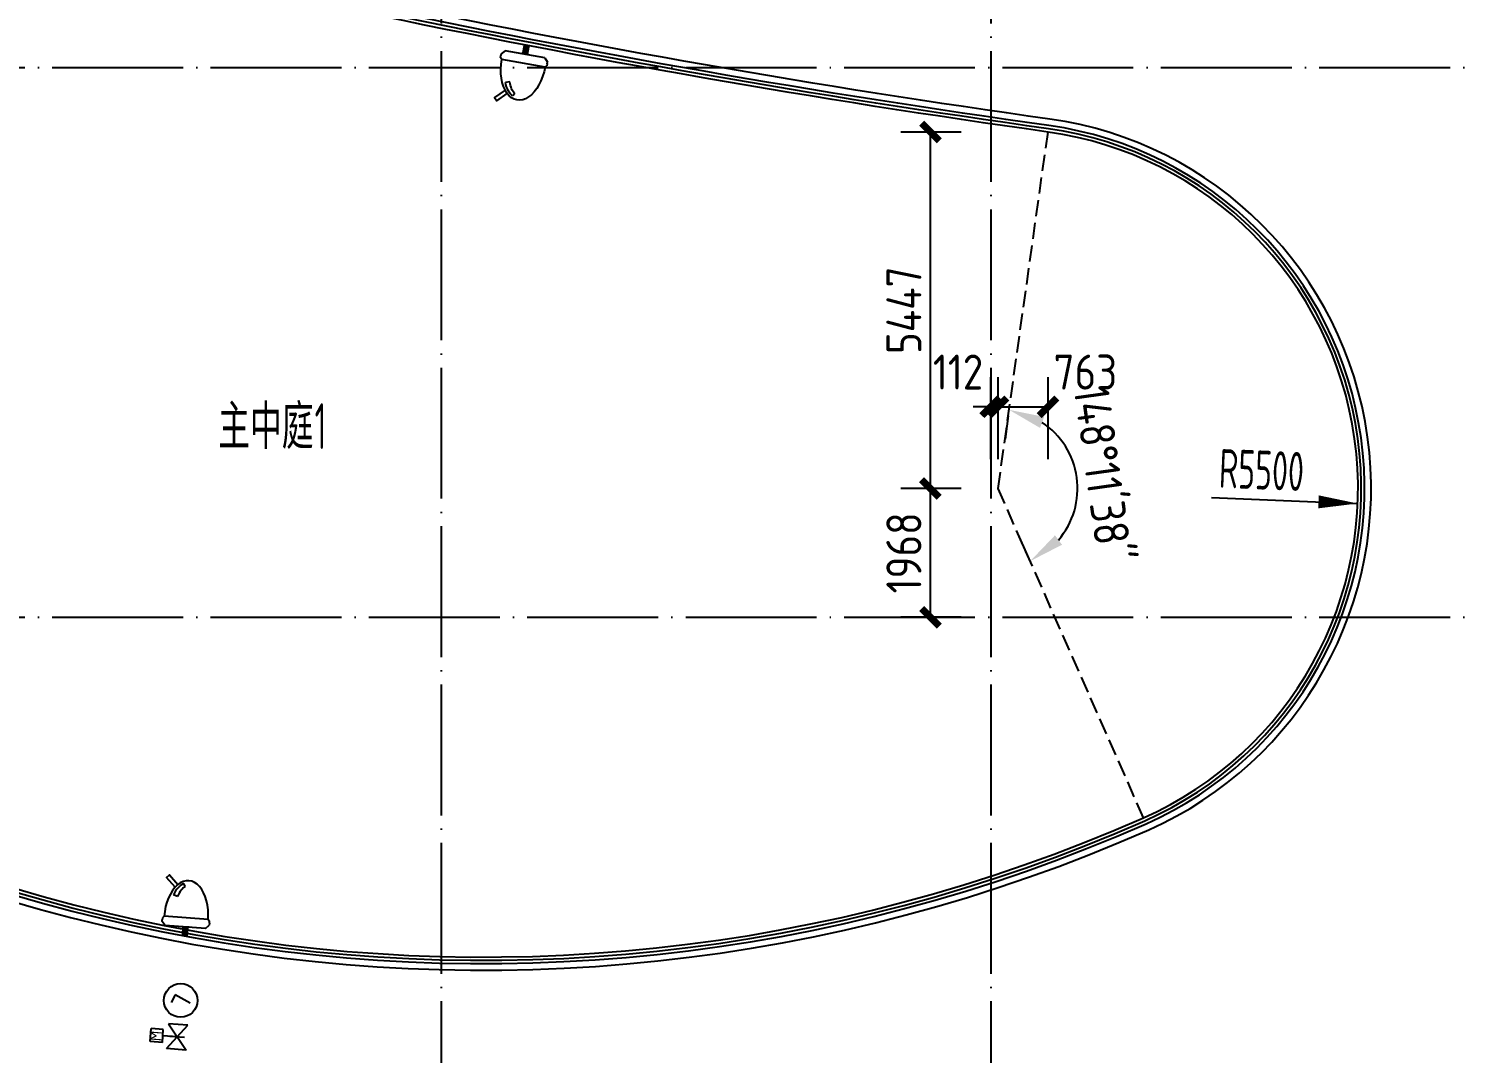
# Model space of a CAD drawing. Header units: inches. Extents: x 0 to 1813292486, y 0 to 3473589894.
# Drawn here: x 600483586 to 600505566, y 3473237557 to 3473253211 of the extents above; entities that cross this region are included whole.
import ezdxf

# ---------------------------------------------------------------- set-up
doc = ezdxf.new("R2010")
doc.units = ezdxf.units.IN
doc.header["$LTSCALE"] = 1000
doc.header["$MEASUREMENT"] = 0
for name, pattern in [('AX-MALL-GIRD-200$0$DOTE', [2.4200000000000004, 2, -0.2, 0.02, -0.2]), ('AX-MALL-WALL-P02-QT$0$DASH', [0.35, 0.25, -0.1]), ('AX-MALL-ZTKD-P02$0$DASH', [0.35, 0.25, -0.1])]:
    doc.linetypes.add(name, pattern=pattern)
for name, color, linetype in [('A-Anno-Note', 241, 'Continuous'), ('AX-MALL-DIM-P02$0$A-Detl-Thin', 131, 'Continuous'), ('AX-MALL-GIRD-200$0$A-Grid', 222, 'AX-MALL-GIRD-200$0$DOTE'), ('AX-MALL-P02-200$0$A-Anno-Note', 241, 'Continuous'), ('AX-MALL-WALL-P02$0$A-Anno-Note', 241, 'Continuous'), ('AX-MALL-WALL-P02-QT$0$A-Detl-Thin', 131, 'Continuous'), ('AX-MALL-WALL-P02-QT$0$A-Hdrl', 31, 'Continuous'), ('AX-MALL-WALL-P02-QT$0$A-Wind', 4, 'Continuous'), ('AX-MALL-WORD-P02$0$A-Anno-Note', 241, 'Continuous'), ('AX-MALL-ZTKD-P02$0$A-Anno-Dims', 3, 'Continuous'), ('AX-MALL-ZTKD-P02$0$A-Anno-Note', 241, 'Continuous'), ('AX-MALL-ZTKD-P02$0$A-Detl-Patt', 8, 'Continuous'), ('AX-MALL-ZTKD-P02$0$A-Detl-Thin', 131, 'Continuous'), ('PX-MALL-P02-LG$0$P-Sprl-Anno', 150, 'Continuous'), ('PX-MALL-P02-LG$0$PX-42#-XHS-P02$0$AUDIT_I_211020105937-10', 61, 'Continuous'), ('PX-MALL-P02-LG$0$PX-42#-XHS-P02$0$AUDIT_I_211020105937-8', 51, 'Continuous'), ('PX-MALL-P02-LG$0$PX-42#-XHS-P02$0$AUDIT_I_211020105937-9', 61, 'Continuous')]:
    doc.layers.add(name, color=color, linetype=linetype)
doc.styles.add('AX-MALL-WORD-P02$0$STANDARD', font='gbenor.shx', dxfattribs={"bigfont": 'gbcbig.shx'})
doc.styles.add('AX-MALL-ZTKD-P02$0$_TCH_DIM', font='gbenor.shx')
doc.styles.add('AX-MALL-ZTKD-P02$0$_TCH_DIM_T3', font='gbenor.shx')
doc.styles.add('PX-MALL-P02-LG$0$PX-42#-XHS-P02$0$STANDARD', font='gbenor.shx', dxfattribs={"bigfont": 'gbcbig.shx'})
doc.dimstyles.new('AX-MALL-ZTKD-P02$0$_TCH_ARCH&&180', dxfattribs={"dimtxt": 535.5, "dimasz": 270, "dimexe": 450, "dimexo": 450, "dimgap": 137.25, "dimtad": 1, "dimdec": 0, "dimzin": 0, "dimdsep": 46, "dimtxsty": 'AX-MALL-ZTKD-P02$0$_TCH_DIM_T3', "dimblk": 'AX-MALL-ZTKD-P02$0$_ArchTick', "dimcen": 0.09, "dimclrt": 7, "dimazin": 2, "dimtfac": 1, "dimtdec": 0, "dimtix": 1, "dimtmove": 2, "dimatfit": 3, "dimfxl": 500, "dimtolj": 1, "dimtzin": 0, "dimarcsym": 0})
doc.dimstyles.new('AX-MALL-ZTKD-P02$0$_TCH_ARROW&&180', dxfattribs={"dimtxt": 535.5, "dimasz": 540, "dimexe": 450, "dimexo": 450, "dimgap": 137.25, "dimtad": 1, "dimdec": 0, "dimzin": 0, "dimdsep": 46, "dimtxsty": 'AX-MALL-ZTKD-P02$0$_TCH_DIM_T3', "dimcen": 0.09, "dimclrt": 7, "dimaunit": 1, "dimadec": 3, "dimazin": 2, "dimtfac": 1, "dimtdec": 0, "dimtix": 1, "dimtmove": 2, "dimatfit": 3, "dimfxl": 500, "dimtolj": 1, "dimtzin": 0, "dimarcsym": 0})

# ---------------------------------------------------------------- blocks, each defined once
blk = doc.blocks.new('AX-MALL-WORD-P02')
at = {"layer": 'AX-MALL-WORD-P02$0$A-Anno-Note', "style": 'AX-MALL-WORD-P02$0$STANDARD'}
blk.add_text('主中庭', height=675.177304964539, rotation=339.5681613092015, dxfattribs=at).set_placement((600307731.9121234, 3473137024.438423))
at = {"layer": 'AX-MALL-WORD-P02$0$A-Anno-Note', "style": 'AX-MALL-WORD-P02$0$STANDARD', "width": 0.6}
blk.add_text('1', height=700, rotation=339.5681613092015, dxfattribs=at).set_placement((600309113.6186888, 3473136509.712183))
blk = doc.blocks.new('AX-MALL-GIRD-200')
at = {"layer": 'AX-MALL-GIRD-200$0$A-Grid'}
for p, q in [((600330787.703265, 3473189157.338247), (600292058.1643155, 3473085193.611165)), ((600338659.2436979, 3473186224.958461), (600299929.7047486, 3473082261.23138)), ((600232554.5538701, 3473171250.033786), (600590450.5579685, 3473037923.270504)), ((600229622.1740841, 3473163378.493353), (600587518.1781827, 3473030051.730071))]:
    blk.add_line(p, q, dxfattribs=at)
blk = doc.blocks.new('AX-MALL-WALL-P02-QT')
at = {"layer": 'AX-MALL-WALL-P02-QT$0$A-Detl-Thin', "ltscale": 10}
blk.add_lwpolyline([(600294405.6100577, 3473141824.037918, 0.3164255240697583), (600319027.8682146, 3473126608.900585, 0.7548817088072224), (600321400.7135782, 3473137312.73242, -0.03405816926263697), (600303400.9755646, 3473148693.276022, 0.7477110006844855)], format="xyb", close=True, dxfattribs=at)
blk.add_lwpolyline([(600294591.0305514, 3473141899.103848, 0.3163820986656016), (600319015.9939626, 3473126808.54778, 0.7548817087093918), (600321305.5815941, 3473137136.806567, -0.0340581692625699), (600303282.8407205, 3473148531.893995, 0.7474480715446208), (600294591.0305514, 3473141899.103848)], format="xyb", dxfattribs=at)
at = {"layer": 'AX-MALL-WALL-P02-QT$0$A-Detl-Thin', "linetype": 'AX-MALL-WALL-P02-QT$0$DASH', "ltscale": 6}
blk.add_lwpolyline([(600288699.5567336, 3473139507.831172, 0.1992234664428534), (600311521.0187526, 3473124134.704201, -0.04596191919102646), (600322082.2833294, 3473120967.36366, -0.04596191919102646)], format="xyb", dxfattribs=at)
at = {"layer": 'AX-MALL-WALL-P02-QT$0$A-Hdrl', "ltscale": 10}
for points in [[(600294498.552719, 3473141861.027743, 0.3163974136391537), (600319021.9310886, 3473126708.724182, 0.7548817086308834), (600321353.1475865, 3473137224.769494, -0.03405816926279785), (600303341.9081424, 3473148612.585009, 0.7476215228741128)], [(600294544.6669654, 3473141880.356984, 0.3163932550120814), (600319018.9625256, 3473126758.635981, 0.7548817086603141), (600321329.3645903, 3473137180.788031, -0.03405816926267988), (600303312.3744315, 3473148572.239502, 0.7475140637471982)]]:
    blk.add_lwpolyline(points, format="xyb", close=True, dxfattribs=at)
at = {"layer": 'AX-MALL-WALL-P02-QT$0$A-Wind'}
blk.add_blockref('AX-MALL-GIRD-200', (0, 0), dxfattribs=at)
blk = doc.blocks.new('AX-MALL-WALL-P02')
at = {"layer": 'AX-MALL-WALL-P02$0$A-Anno-Note'}
blk.add_blockref('AX-MALL-WORD-P02', (0, 0), dxfattribs=at)
blk.add_blockref('AX-MALL-WALL-P02-QT', (0, 0), dxfattribs=at)
blk = doc.blocks.new('PX-MALL-P02-LG$0$gb-slzsq')
at = {"linetype": 'Continuous'}
for p, q in [((-25.92897034189082, 103.3586355632433), (-25.91524431816651, -79.67964445479447)), ((-25.91524431816651, -79.67964445479447), (67.79176270062453, -79.67261737497756))]:
    blk.add_line(p, q, dxfattribs=at)
blk.add_circle((0, 0), 180, dxfattribs=at)
blk = doc.blocks.new('PX-MALL-P02-LG$0$PX-42#-XHS-P02$0$2016_0325_094608', base_point=(139682.9244878412, 19232.61231090609))
for p, q in [((139528.7048605524, 19162.85980018562), (139502.8460511512, 19135.02083204316)), ((139502.8460511512, 19135.02083204316), (139502.8460511512, 19120.41137674101)), ((139837.1441151299, 19162.85980018562), (139528.7048605524, 19162.85980018562)), ((139710.7960977869, 19162.85980018562), (139655.0528778955, 19162.85980018562)), ((139837.1441151299, 19162.85980018562), (139863.0029245311, 19135.02083204316)), ((139863.0029245311, 19120.41137674101), (139863.0029245311, 19135.02083204316)), ((139502.8460511512, 19105.8019214339), (139502.8460511512, 19120.41137674101)), ((139514.6377262915, 19093.10728946515), (139502.8460511512, 19105.8019214339)), ((139851.2112493908, 19093.10728946515), (139514.6377262915, 19093.10728946515)), ((139851.2112493908, 19093.10728946515), (139863.0029245311, 19105.8019214339)), ((139863.0029245311, 19120.41137674101), (139863.0029245311, 19105.8019214339)), ((139605.9352023136, 18934.2042904389), (139573.5309455431, 18925.24748849307)), ((139658.2686274721, 18853.92895230689), (139646.7875628248, 18832.97285908529))]:
    blk.add_line(p, q)
at = {"const_width": 49.9999999992724}
blk.add_lwpolyline([(139682.9244878412, 19232.61231090609), (139682.9244878412, 19162.85980018562)], dxfattribs=at)
blk.add_lwpolyline([(139581.1952907478, 18866.18739282112), (139511.6037621941, 18796.59586426737), (139532.9866250498, 18775.21300141666), (139601.5443191163, 18843.77069548321)])
at = {"extrusion": (0, 0, -1)}
for centre, major_axis, ratio, start_param, end_param in [((139682.9244878412, 19093.10728946515), (0, -284.8584475116485), 0.5907732876506234, 4.712388980384689, 7.853981633974483), ((139682.6139121771, 19042.73310589554), (-1.375362e-10, 218.2897536174876), 0.5929162394786573, 3.422061525366094, 4.144077763213266), ((139687.9065433711, 19043.69471512994), (-9.232918e-10, 199.057334326444), 0.4930909674366721, 3.448335516240956, 4.129971261592515)]:
    blk.add_ellipse(centre, major_axis=major_axis, ratio=ratio, start_param=start_param, end_param=end_param, dxfattribs=at)
blk = doc.blocks.new('PX-MALL-P02-LG$0$PX-42#-XHS-P02$0$A$C06D953D7')
at = {"layer": 'PX-MALL-P02-LG$0$PX-42#-XHS-P02$0$AUDIT_I_211020105937-10', "ltscale": 0.7}
for p, q in [((80.0000000745058, 326.3751539746736), (-80.0000000745058, 326.3751539746736)), ((-80.0000000745058, 176.6276929680462), (-80.0000000745058, 326.3751539746736)), ((80.0000000745058, 176.6276929680462), (-80.0000000745058, 176.6276929680462)), ((0, 0), (0, 176.6276929680462)), ((80.0000000745058, 176.6276929680462), (80.0000000745058, 326.3751539746736)), ((-152.000000141561, -120.0000001117587), (-152.000000141561, 120.0000001117587)), ((152.000000141561, 120.0000001117587), (-152.000000141561, -120.0000001117587)), ((-152.000000141561, 120.0000001117587), (152.000000141561, -120.0000001117587)), ((0, -90.01162884570658), (0, 90.01162884572113)), ((152.000000141561, -120.0000001117587), (152.000000141561, 120.0000001117587))]:
    blk.add_line(p, q, dxfattribs=at)
at = {"layer": 'PX-MALL-P02-LG$0$PX-42#-XHS-P02$0$AUDIT_I_211020105937-10', "ltscale": 0.7, "style": 'PX-MALL-P02-LG$0$PX-42#-XHS-P02$0$STANDARD'}
blk.add_text('M', height=150, dxfattribs=at).set_placement((-54.55965195278986, 189.5515071163827))
blk = doc.blocks.new('PX-MALL-P02-LG')
at = {"layer": 'PX-MALL-P02-LG$0$P-Sprl-Anno', "ltscale": 0.7, "xscale": 1.428428819062105, "yscale": 1.428428819062105, "zscale": 1.428428819062105, "rotation": 220.2111663057838}
blk.add_blockref('PX-MALL-P02-LG$0$gb-slzsq', (600304252.7841473, 3473129328.081066), dxfattribs=at)
at = {"layer": 'PX-MALL-P02-LG$0$PX-42#-XHS-P02$0$AUDIT_I_211020105937-8', "color": 3}
for p, xscale, yscale, zscale, rotation in [((600314303.0281276, 3473141160.030302), 2, 2, 2, 329.4340703761518), ((600304654.9784544, 3473130227.744083), -1.999999999999999, 1.999999999999999, 1.999999999999997, 155.2903878772615)]:
    blk.add_blockref('PX-MALL-P02-LG$0$PX-42#-XHS-P02$0$2016_0325_094608', p, dxfattribs=dict(at, xscale=xscale, yscale=yscale, zscale=zscale, rotation=rotation))
at = {"layer": 'PX-MALL-P02-LG$0$PX-42#-XHS-P02$0$AUDIT_I_211020105937-9', "xscale": -1.24642601496058, "yscale": 1.24642601496058, "zscale": 1.24642601496058, "rotation": 65.2903878612911}
blk.add_blockref('PX-MALL-P02-LG$0$PX-42#-XHS-P02$0$A$C06D953D7', (600304009.2425863, 3473128824.433774), dxfattribs=at)
blk = doc.blocks.new('*D1740')
at = {"layer": 'AX-MALL-ZTKD-P02$0$A-Anno-Dims', "color": 0, "lineweight": -2, "transparency": 16777216}
for p, q in [((600319223.8625817, 3473133287.121354), (600319052.6250108, 3473132970.454819)), ((600318756.1564721, 3473131177.313594), (600318734.7828184, 3473131536.678544))]:
    blk.add_line(p, q, dxfattribs=at)
blk.add_arc((600318689.4520341, 3473132298.845618), 1213.513935446739, 299.1148859183449, 35.88651236685966, dxfattribs=at)
at = {"layer": 'AX-MALL-ZTKD-P02$0$A-Anno-Dims', "color": 0, "transparency": 16777216}
for points in [[(600319613.2658716, 3473132942.527831), (600319731.9667928, 3473133077.842617), (600319266.6719745, 3473133366.287988)], [(600319305.1009029, 3473131152.263822), (600319254.703616, 3473131325.064613), (600318761.4998854, 3473131087.472357)]]:
    blk.add_solid(points, dxfattribs=at)
at = {"layer": 'AX-MALL-ZTKD-P02$0$A-Anno-Dims', "color": 7, "transparency": 16777216, "insert": (600320269.6050007, 3473131948.554369), "char_height": 535.5, "attachment_point": 5, "rotation": 257.50069915390554, "style": 'AX-MALL-ZTKD-P02$0$_TCH_DIM_T3'}
blk.add_mtext('\\A1;148°11\'38"', dxfattribs=at)
blk = doc.blocks.new('AX-MALL-ZTKD-P02$0$_ArchTick')
at = {"color": 0, "linetype": 'ByBlock', "const_width": 0.4}
blk.add_lwpolyline([(-0.5, -0.5), (0.5, 0.5)], dxfattribs=at)
blk = doc.blocks.new('*D1745')
at = {"layer": 'AX-MALL-ZTKD-P02$0$A-Anno-Dims', "color": 0, "lineweight": -2, "transparency": 16777216}
for p, q in [((600318846.5438077, 3473132720.535285), (600319282.4249885, 3473133890.593944)), ((600319561.2108247, 3473132454.300853), (600319997.0920055, 3473133624.359511)), ((600319125.333215, 3473133468.904278), (600319840.000232, 3473133202.669845))]:
    blk.add_line(p, q, dxfattribs=at)
at = {"layer": 'AX-MALL-ZTKD-P02$0$A-Anno-Dims', "color": 0, "lineweight": -2, "transparency": 16777216, "xscale": 270, "yscale": 270, "zscale": 270}
for p, rotation in [((600319125.333215, 3473133468.904278), 159.5681614238041), ((600319840.000232, 3473133202.669845), 339.568161423804)]:
    blk.add_blockref('AX-MALL-ZTKD-P02$0$_ArchTick', p, dxfattribs=dict(at, rotation=rotation))
at = {"layer": 'AX-MALL-ZTKD-P02$0$A-Anno-Dims', "color": 7, "transparency": 16777216, "insert": (600320561.3360906, 3473133500.600007), "char_height": 535.5, "attachment_point": 5, "rotation": 339.56816142380404, "style": 'AX-MALL-ZTKD-P02$0$_TCH_DIM_T3'}
blk.add_mtext('\\A1;763', dxfattribs=at)
blk = doc.blocks.new('*D1746')
at = {"layer": 'AX-MALL-ZTKD-P02$0$A-Anno-Dims', "color": 0, "lineweight": -2, "transparency": 16777216}
for p, q in [((600318741.8107393, 3473132759.551427), (600319177.69192, 3473133929.610085)), ((600318846.5438076, 3473132720.535286), (600319282.4249884, 3473133890.593944)), ((600319020.6001465, 3473133507.920419), (600318767.5863467, 3473133602.175483)), ((600319020.6001465, 3473133507.920419), (600319125.3332149, 3473133468.904278)), ((600319125.3332149, 3473133468.904278), (600319378.3470147, 3473133374.649214))]:
    blk.add_line(p, q, dxfattribs=at)
at = {"layer": 'AX-MALL-ZTKD-P02$0$A-Anno-Dims', "color": 0, "lineweight": -2, "transparency": 16777216, "xscale": 270, "yscale": 270, "zscale": 270}
for p, rotation in [((600319020.6001465, 3473133507.920419), 339.5681614088772), ((600319125.3332149, 3473133468.904278), 159.5681614088772)]:
    blk.add_blockref('AX-MALL-ZTKD-P02$0$_ArchTick', p, dxfattribs=dict(at, rotation=rotation))
at = {"layer": 'AX-MALL-ZTKD-P02$0$A-Anno-Dims', "color": 7, "transparency": 16777216, "insert": (600318736.9089671, 3473134180.25264), "char_height": 535.5, "attachment_point": 5, "rotation": 339.5681614088772, "style": 'AX-MALL-ZTKD-P02$0$_TCH_DIM_T3'}
blk.add_mtext('\\A1;112', dxfattribs=at)
blk = doc.blocks.new('*D1747')
at = {"layer": 'AX-MALL-ZTKD-P02$0$A-Anno-Dims', "color": 0, "lineweight": -2, "transparency": 16777216}
for p, q in [((600320064.4918509, 3473137599.148913), (600319199.6913537, 3473137921.312474)), ((600317719.9184686, 3473132660.025321), (600319621.3810197, 3473137764.2207)), ((600318163.0292997, 3473132494.953535), (600317298.2288026, 3473132817.117096))]:
    blk.add_line(p, q, dxfattribs=at)
at = {"layer": 'AX-MALL-ZTKD-P02$0$A-Anno-Dims', "color": 0, "lineweight": -2, "transparency": 16777216, "xscale": 270, "yscale": 270, "zscale": 270}
for p, rotation in [((600319621.3810197, 3473137764.2207), 69.56816130804258), ((600317719.9184686, 3473132660.025321), 249.5681613080426)]:
    blk.add_blockref('AX-MALL-ZTKD-P02$0$_ArchTick', p, dxfattribs=dict(at, rotation=rotation))
at = {"layer": 'AX-MALL-ZTKD-P02$0$A-Anno-Dims', "color": 7, "transparency": 16777216, "insert": (600318291.1290452, 3473135353.505607), "char_height": 535.5, "attachment_point": 5, "rotation": 69.56816130804258, "style": 'AX-MALL-ZTKD-P02$0$_TCH_DIM_T3'}
blk.add_mtext('\\A1;5447', dxfattribs=at)
blk = doc.blocks.new('*D1748')
at = {"layer": 'AX-MALL-ZTKD-P02$0$A-Anno-Dims', "color": 0, "lineweight": -2, "transparency": 16777216}
for p, q in [((600317032.7715487, 3473130815.480905), (600317719.9184682, 3473132660.025321)), ((600318163.0292997, 3473132494.953534), (600317298.2288022, 3473132817.117095)), ((600317475.8823802, 3473130650.409118), (600316611.0818827, 3473130972.572679))]:
    blk.add_line(p, q, dxfattribs=at)
at = {"layer": 'AX-MALL-ZTKD-P02$0$A-Anno-Dims', "color": 0, "lineweight": -2, "transparency": 16777216, "xscale": 270, "yscale": 270, "zscale": 270}
for p, rotation in [((600317719.9184682, 3473132660.025321), 69.568161308681), ((600317032.7715487, 3473130815.480905), 249.568161308681)]:
    blk.add_blockref('AX-MALL-ZTKD-P02$0$_ArchTick', p, dxfattribs=dict(at, rotation=rotation))
at = {"layer": 'AX-MALL-ZTKD-P02$0$A-Anno-Dims', "color": 7, "transparency": 16777216, "insert": (600316996.8243093, 3473131879.13571), "char_height": 535.5, "attachment_point": 5, "rotation": 69.56816130868098, "style": 'AX-MALL-ZTKD-P02$0$_TCH_DIM_T3'}
blk.add_mtext('\\A1;1968', dxfattribs=at)
blk = doc.blocks.new('AX-MALL-ZTKD-P02')
at = {"layer": 'AX-MALL-ZTKD-P02$0$A-Anno-Dims'}
blk.add_lwpolyline([(600321696.7617362, 3473131033.391057), (600323390.2290046, 3473130320.792059), (600323758.9173944, 3473130165.650603)], dxfattribs=at)
blk.add_lwpolyline([(600323205.8848097, 3473130398.362787, 198, 0, 0), (600323758.9173944, 3473130165.650603, 0, 0, 0)], format="xyseb", dxfattribs=at)
at = {"layer": 'AX-MALL-ZTKD-P02$0$A-Detl-Patt', "linetype": 'AX-MALL-ZTKD-P02$0$DASH'}
for p, q in [((600318689.4520347, 3473132298.84562), (600321305.5815932, 3473137136.806567)), ((600319015.9939626, 3473126808.54778), (600318689.4520347, 3473132298.84562))]:
    blk.add_line(p, q, dxfattribs=at)
at = {"layer": 'AX-MALL-ZTKD-P02$0$A-Detl-Thin', "ltscale": 10}
blk.add_lwpolyline([(600294591.0305514, 3473141899.103848, 0.3163820986656016), (600319015.9939626, 3473126808.54778, 0.7548817087093918), (600321305.5815941, 3473137136.806567, -0.0340581692625699), (600303282.8407205, 3473148531.893995, 0.7474480715446208), (600294591.0305514, 3473141899.103848)], format="xyb", dxfattribs=at)
at = {"layer": 'AX-MALL-ZTKD-P02$0$A-Anno-Note'}
blk.add_blockref('AX-MALL-GIRD-200', (0, 0), dxfattribs=at)
at = {"layer": 'AX-MALL-ZTKD-P02$0$A-Anno-Dims', "color": 7, "style": 'AX-MALL-ZTKD-P02$0$_TCH_DIM', "width": 0.7}
blk.add_text('R5500', height=595, rotation=337.1789876779305, dxfattribs=at).set_placement((600321848.0815134, 3473131135.168142))
at = {"layer": 'AX-MALL-ZTKD-P02$0$A-Anno-Dims'}
for p1, p2, distance, picture, middle in [((600318584.7189659, 3473132337.86176), (600320486.181517, 3473137442.057138), 922.8592854190827, '*D1747', (600318291.1290452, 3473135353.505607)), ((600317897.572046, 3473130493.317343), (600318584.7189659, 3473132337.86176), 922.8592854212908, '*D1748', (600316996.8243093, 3473131879.13571))]:
    dim = blk.add_aligned_dim(p1=p1, p2=p2, distance=distance, dimstyle='AX-MALL-ZTKD-P02$0$_TCH_ARCH&&180', dxfattribs=at)
    dim.commit()
    dim.dimension.update_dxf_attribs({"geometry": picture, "text_midpoint": middle})
for base, p1, p2, angle, picture, middle in [((600319125.3332149, 3473133468.904278), (600318584.7189658, 3473132337.861761), (600318689.4520341, 3473132298.84562), 339.5681614088772, '*D1746', (600318736.9089671, 3473134180.25264)), ((600319840.000232, 3473133202.669845), (600318689.4520345, 3473132298.845619), (600319404.1190515, 3473132032.611187), 339.56816145737395, '*D1745', (600320561.3360906, 3473133500.600007))]:
    dim = blk.add_linear_dim(base=base, p1=p1, p2=p2, angle=angle, dimstyle='AX-MALL-ZTKD-P02$0$_TCH_ARCH&&180', dxfattribs=at)
    dim.commit()
    dim.dimension.update_dxf_attribs({"geometry": picture, "text_midpoint": middle, "dimtype": 129})
dim = blk.add_angular_dim_3p(base=(600319656.0740546, 3473131565.184974), center=(600318689.4520341, 3473132298.845619), p1=(600318782.8735392, 3473130728.107408), p2=(600319437.9095454, 3473133682.954523), dimstyle='AX-MALL-ZTKD-P02$0$_TCH_ARROW&&180', override={"dimgap": 0}, dxfattribs=at)
dim.commit()
dim.dimension.update_dxf_attribs({"geometry": '*D1740', "text_midpoint": (600320269.6050012, 3473131948.554368), "dimtype": 133, "text_rotation": 257.5006991539055})
blk = doc.blocks.new('AX-MALL-DIM-P02')
at = {"layer": 'AX-MALL-DIM-P02$0$A-Detl-Thin'}
blk.add_blockref('AX-MALL-ZTKD-P02', (-2.384185791015625e-06, 9.5367431640625e-07), dxfattribs=at)
blk = doc.blocks.new('AX-MALL-P02-200')
at = {"layer": 'AX-MALL-P02-200$0$A-Anno-Note'}
blk.add_blockref('AX-MALL-WALL-P02', (0, 0), dxfattribs=at)
for name in ['AX-MALL-DIM-P02', 'PX-MALL-P02-LG']:
    blk.add_blockref(name, (0, 0), dxfattribs=at)

msp = doc.modelspace()

# ---------------------------------------------------------------- block references
at = {"layer": 'A-Anno-Note', "rotation": 20.43183869077545}
msp.add_blockref('AX-MALL-P02-200', (1250392458.527329, 9048125.682563305), dxfattribs=at)

doc.saveas('drawing.dxf')
